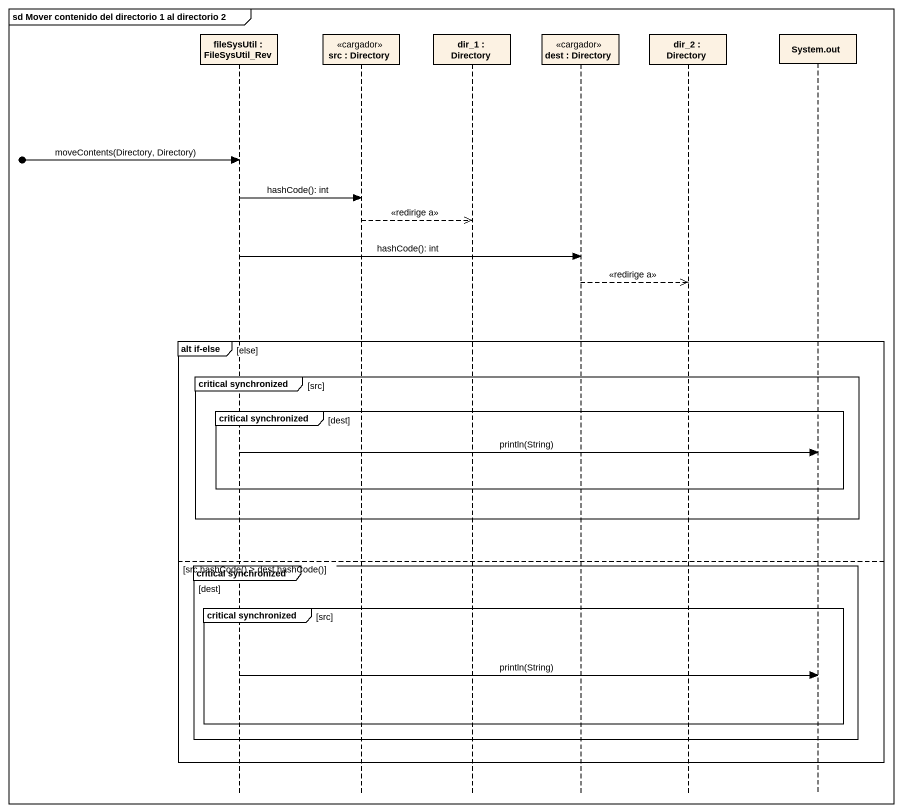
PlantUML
@startuml
mainframe sd Mover contenido del directorio 1 al directorio 2
hide footbox
participant "fileSysUtil : FileSysUtil_Rev" as fileSysUtil
participant "src : Directory" as src <<cargador>>
participant "dir_1 : Directory" as dir_1
participant "dest : Directory" as dest <<cargador>>
participant "dir_2 : Directory" as dir_2
participant "System.out" as System_out

[o-> fileSysUtil : moveContents(Directory, Directory)
fileSysUtil -> src : hashCode(): int
src -->> dir_1 : <<redirige a>>
fileSysUtil -> dest : hashCode(): int
dest -->> dir_2 : <<redirige a>>
group alt if-else [else]
  group critical synchronized [src]
    group critical synchronized [dest]
      fileSysUtil -> System_out : println(String)
    end
  end
else src.hashCode() > dest.hashCode()
  group critical synchronized [dest]
    group critical synchronized [src]
      fileSysUtil -> System_out : println(String)
    end
  end
end
@enduml
